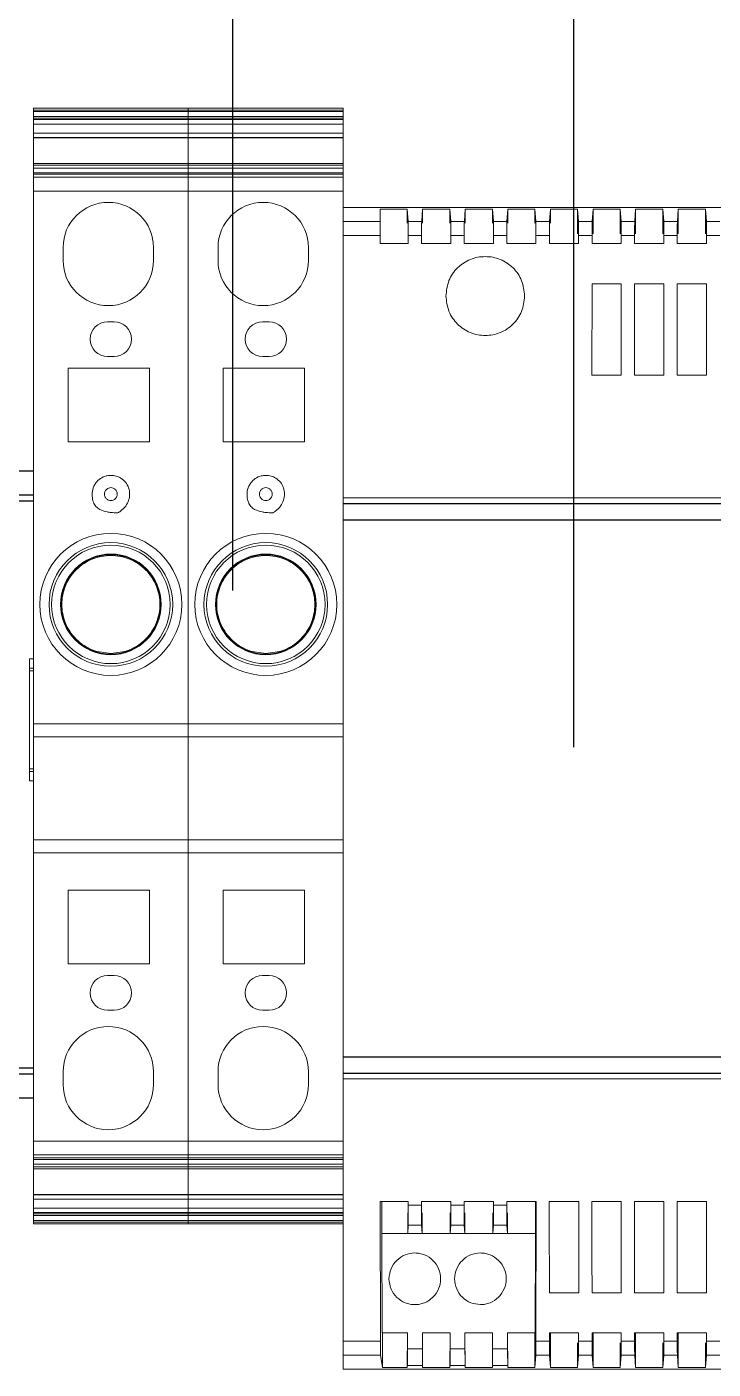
# Model space of a CAD drawing. Extents: x 4137 to 28680, y 2446 to 6814.
# Drawn here: x 5591.6 to 5644.8, y 4262.4 to 4366.4 of the extents above; entities that cross this region are included whole.
import ezdxf

# ---------------------------------------------------------------- set-up
doc = ezdxf.new("R2010")
doc.units = 0
doc.header["$LTSCALE"] = 0.5
doc.layers.get('0').update_dxf_attribs({"linetype": 'CONTINUOUS'})
for name, color, linetype in [('ARCEER', 3, 'CONTINUOUS'), ('DIM', 5, 'CONTINUOUS'), ('VOL', 2, 'CONTINUOUS')]:
    doc.layers.add(name, color=color, linetype=linetype)

msp = doc.modelspace()

# ---------------------------------------------------------------- linework, layer by layer
at = {"color": 7, "linetype": 'Continuous', "lineweight": 15}
for p, q in [((5592.1, 4360.08), (5604.1, 4360.08)), ((5592.1, 4360.08), (5592.1, 4359.93)), ((5592.1, 4359.93), (5604.1, 4359.93)), ((5592.1, 4359.93), (5592.1, 4359.81)), ((5592.1, 4359.81), (5604.1, 4359.81)), ((5592.1, 4359.81), (5592.1, 4359.43)), ((5604.1, 4360.08), (5604.1, 4359.93)), ((5604.1, 4360.08), (5616.1, 4360.08)), ((5604.1, 4359.81), (5604.1, 4359.93)), ((5604.1, 4359.93), (5616.1, 4359.93)), ((5604.1, 4359.43), (5604.1, 4359.81)), ((5604.1, 4359.81), (5616.1, 4359.81)), ((5616.1, 4360.08), (5616.1, 4359.93)), ((5616.1, 4359.81), (5616.1, 4359.93)), ((5616.1, 4359.43), (5616.1, 4359.81)), ((5592.1, 4359.43), (5604.1, 4359.43)), ((5592.1, 4359.43), (5592.1, 4359.31)), ((5592.1, 4359.31), (5604.1, 4359.31)), ((5592.1, 4359.31), (5592.1, 4359.2)), ((5592.1, 4359.2), (5604.1, 4359.2)), ((5592.1, 4359.2), (5592.1, 4358.85)), ((5592.1, 4358.85), (5604.1, 4358.85)), ((5592.1, 4358.14), (5592.1, 4358.85)), ((5604.1, 4359.31), (5604.1, 4359.43)), ((5604.1, 4359.43), (5616.1, 4359.43)), ((5604.1, 4359.2), (5604.1, 4359.31)), ((5604.1, 4359.31), (5616.1, 4359.31)), ((5604.1, 4359.2), (5616.1, 4359.2)), ((5604.1, 4358.85), (5604.1, 4359.2)), ((5604.1, 4358.85), (5604.1, 4358.14)), ((5604.1, 4358.85), (5616.1, 4358.85)), ((5616.1, 4359.31), (5616.1, 4359.43)), ((5616.1, 4359.2), (5616.1, 4359.31)), ((5616.1, 4358.85), (5616.1, 4359.2)), ((5616.1, 4358.85), (5616.1, 4358.14)), ((5604.1, 4358.14), (5592.1, 4358.14)), ((5592.1, 4358.14), (5592.1, 4357.81)), ((5604.1, 4357.81), (5592.1, 4357.81)), ((5592.1, 4357.81), (5592.1, 4357.78)), ((5604.1, 4357.78), (5592.1, 4357.78)), ((5592.1, 4357.78), (5592.1, 4355.79)), ((5604.1, 4357.81), (5604.1, 4358.14)), ((5616.1, 4358.14), (5604.1, 4358.14)), ((5616.1, 4357.81), (5604.1, 4357.81)), ((5604.1, 4357.81), (5604.1, 4357.78)), ((5604.1, 4355.79), (5604.1, 4357.78)), ((5616.1, 4357.78), (5604.1, 4357.78)), ((5616.1, 4357.81), (5616.1, 4358.14)), ((5616.1, 4357.81), (5616.1, 4357.78)), ((5616.1, 4355.79), (5616.1, 4357.78)), ((5592.1, 4355.79), (5604.1, 4355.79)), ((5592.1, 4355.79), (5592.1, 4355.66)), ((5592.1, 4355.66), (5604.1, 4355.66)), ((5592.1, 4355.66), (5592.1, 4355.43)), ((5604.1, 4355.79), (5604.1, 4355.66)), ((5604.1, 4355.79), (5616.1, 4355.79)), ((5604.1, 4355.43), (5604.1, 4355.66)), ((5604.1, 4355.66), (5616.1, 4355.66)), ((5616.1, 4355.79), (5616.1, 4355.66)), ((5616.1, 4355.43), (5616.1, 4355.66)), ((5592.1, 4355.43), (5604.1, 4355.43)), ((5592.1, 4355.08), (5592.1, 4355.43)), ((5604.1, 4355.08), (5592.1, 4355.08)), ((5592.1, 4355.08), (5592.1, 4354.97)), ((5604.1, 4354.97), (5592.1, 4354.97)), ((5592.1, 4354.97), (5592.1, 4354.72)), ((5604.1, 4354.72), (5592.1, 4354.72)), ((5592.1, 4354.72), (5592.1, 4353.66)), ((5604.1, 4355.43), (5604.1, 4355.08)), ((5604.1, 4355.43), (5616.1, 4355.43)), ((5616.1, 4355.08), (5604.1, 4355.08)), ((5604.1, 4354.97), (5604.1, 4355.08)), ((5604.1, 4354.72), (5604.1, 4354.97)), ((5616.1, 4354.97), (5604.1, 4354.97)), ((5604.1, 4354.72), (5604.1, 4353.66)), ((5616.1, 4354.72), (5604.1, 4354.72)), ((5616.1, 4355.43), (5616.1, 4355.08)), ((5616.1, 4354.97), (5616.1, 4355.08)), ((5616.1, 4354.72), (5616.1, 4354.97)), ((5616.1, 4354.72), (5616.1, 4353.66)), ((5604.1, 4353.66), (5592.1, 4353.66)), ((5592.1, 4353.66), (5592.1, 4312.38)), ((5604.1, 4312.38), (5604.1, 4353.66)), ((5616.1, 4353.66), (5604.1, 4353.66)), ((5616.1, 4351.27), (5616.1, 4353.66)), ((5616.1, 4352.38), (5670.1, 4352.38)), ((5618.97, 4352.25), (5621.05, 4352.25)), ((5618.97, 4351.29), (5618.97, 4352.25)), ((5621.05, 4351.17), (5621.05, 4352.25)), ((5621.05, 4352.25), (5621.13, 4351.29)), ((5622.18, 4351.29), (5622.25, 4352.25)), ((5622.25, 4351.17), (5622.25, 4352.25)), ((5622.25, 4352.25), (5624.35, 4352.25)), ((5624.35, 4351.17), (5624.35, 4352.25)), ((5624.35, 4352.25), (5624.43, 4351.29)), ((5625.48, 4351.29), (5625.55, 4352.25)), ((5625.55, 4351.17), (5625.55, 4352.25)), ((5625.55, 4352.25), (5627.65, 4352.25)), ((5627.65, 4351.17), (5627.65, 4352.25)), ((5627.65, 4352.25), (5627.73, 4351.29)), ((5628.78, 4351.29), (5628.85, 4352.25)), ((5628.85, 4351.17), (5628.85, 4352.25)), ((5628.85, 4352.25), (5630.95, 4352.25)), ((5630.95, 4351.17), (5630.95, 4352.25)), ((5630.95, 4352.25), (5631.03, 4351.29)), ((5632.08, 4351.29), (5632.15, 4352.25)), ((5632.15, 4351.17), (5632.15, 4352.25)), ((5632.15, 4352.25), (5634.25, 4352.25)), ((5634.25, 4350.33), (5634.25, 4352.25)), ((5634.25, 4352.25), (5634.33, 4351.29)), ((5635.38, 4351.29), (5635.45, 4352.25)), ((5635.45, 4350.33), (5635.45, 4352.25)), ((5635.45, 4352.25), (5637.55, 4352.25)), ((5637.55, 4350.33), (5637.55, 4352.25)), ((5637.55, 4352.25), (5637.63, 4351.29)), ((5638.68, 4351.29), (5638.75, 4352.25)), ((5638.75, 4350.33), (5638.75, 4352.25)), ((5638.75, 4352.25), (5640.85, 4352.25)), ((5640.85, 4350.33), (5640.85, 4352.25)), ((5640.85, 4352.25), (5640.93, 4351.29)), ((5641.98, 4351.29), (5642.05, 4352.25)), ((5642.05, 4350.33), (5642.05, 4352.25)), ((5642.05, 4352.25), (5644.15, 4352.25)), ((5644.15, 4350.33), (5644.15, 4352.25)), ((5644.15, 4352.25), (5644.23, 4351.29)), ((5616.1, 4351.29), (5618.97, 4351.29)), ((5616.1, 4350.2), (5616.1, 4351.27)), ((5621.13, 4351.29), (5622.18, 4351.29)), ((5624.43, 4351.29), (5625.48, 4351.29)), ((5627.73, 4351.29), (5628.78, 4351.29)), ((5631.03, 4351.29), (5632.08, 4351.29)), ((5635.38, 4351.29), (5634.33, 4351.29)), ((5638.68, 4351.29), (5637.63, 4351.29)), ((5641.98, 4351.29), (5640.93, 4351.29)), ((5645.28, 4351.29), (5644.23, 4351.29)), ((5616.1, 4350.2), (5618.97, 4350.2)), ((5616.1, 4329.88), (5616.1, 4350.2)), ((5618.97, 4349.58), (5618.97, 4350.2)), ((5621.13, 4349.58), (5618.97, 4349.58)), ((5621.13, 4350.2), (5621.13, 4349.58)), ((5622.17, 4350.2), (5621.13, 4350.2)), ((5622.17, 4349.58), (5622.17, 4350.2)), ((5624.43, 4349.58), (5622.17, 4349.58)), ((5624.43, 4350.2), (5624.43, 4349.58)), ((5625.47, 4350.2), (5624.43, 4350.2)), ((5625.47, 4349.58), (5625.47, 4350.2)), ((5627.73, 4349.58), (5625.47, 4349.58)), ((5627.73, 4350.2), (5627.73, 4349.58)), ((5628.77, 4350.2), (5627.73, 4350.2)), ((5628.77, 4349.58), (5628.77, 4350.2)), ((5631.03, 4349.58), (5628.77, 4349.58)), ((5631.03, 4350.2), (5631.03, 4349.58)), ((5632.07, 4350.2), (5631.03, 4350.2)), ((5632.07, 4349.58), (5632.07, 4350.2)), ((5634.33, 4349.58), (5632.07, 4349.58)), ((5634.33, 4350.2), (5634.33, 4349.58)), ((5634.33, 4350.2), (5635.37, 4350.2)), ((5635.37, 4349.58), (5635.37, 4350.2)), ((5637.63, 4349.58), (5635.37, 4349.58)), ((5637.63, 4350.2), (5637.63, 4349.58)), ((5637.63, 4350.2), (5638.67, 4350.2)), ((5638.67, 4349.58), (5638.67, 4350.2)), ((5640.93, 4349.58), (5638.67, 4349.58)), ((5640.93, 4350.2), (5640.93, 4349.58)), ((5640.93, 4350.2), (5641.97, 4350.2)), ((5641.97, 4349.58), (5641.97, 4350.2)), ((5644.23, 4349.58), (5641.97, 4349.58)), ((5644.23, 4350.2), (5644.23, 4349.58)), ((5644.23, 4350.2), (5645.27, 4350.2)), ((5594.4, 4348.28), (5594.4, 4349.28)), ((5601.4, 4349.28), (5601.4, 4348.28)), ((5606.4, 4348.28), (5606.4, 4349.28)), ((5613.4, 4349.28), (5613.4, 4348.28)), ((5635.36, 4339.38), (5635.37, 4346.48)), ((5635.37, 4346.48), (5637.64, 4346.48)), ((5638.66, 4339.38), (5638.67, 4346.48)), ((5638.67, 4346.48), (5640.94, 4346.48)), ((5641.96, 4339.38), (5641.97, 4346.48)), ((5641.97, 4346.48), (5644.24, 4346.48)), ((5597.85, 4343.53), (5598.35, 4343.53)), ((5609.85, 4343.53), (5610.35, 4343.53)), ((5598.35, 4340.83), (5597.85, 4340.83)), ((5610.35, 4340.83), (5609.85, 4340.83)), ((5594.8, 4334.23), (5594.8, 4339.93)), ((5594.8, 4339.93), (5601.1, 4339.93)), ((5601.1, 4339.93), (5601.1, 4334.23)), ((5606.8, 4339.93), (5613.1, 4339.93)), ((5606.8, 4334.23), (5606.8, 4339.93)), ((5613.1, 4339.93), (5613.1, 4334.23)), ((5637.64, 4339.38), (5635.36, 4339.38)), ((5640.94, 4339.38), (5638.66, 4339.38)), ((5644.24, 4339.38), (5641.96, 4339.38)), ((5601.1, 4334.23), (5594.8, 4334.23)), ((5613.1, 4334.23), (5606.8, 4334.23)), ((5670.1, 4329.88), (5616.1, 4329.88)), ((5616.1, 4329.46), (5616.1, 4329.88)), ((5616.1, 4328.18), (5616.1, 4329.46)), ((5616.1, 4286.57), (5616.1, 4328.18)), ((5591.8, 4317.4), (5592.1, 4317.4)), ((5591.8, 4307.96), (5591.8, 4317.4)), ((5592.1, 4316.68), (5591.8, 4316.68)), ((5591.8, 4316.48), (5592.1, 4316.48)), ((5592.1, 4312.38), (5604.1, 4312.38)), ((5592.1, 4312.38), (5592.1, 4311.38)), ((5604.1, 4311.38), (5604.1, 4312.38)), ((5604.1, 4312.38), (5616.1, 4312.38)), ((5604.1, 4311.38), (5592.1, 4311.38)), ((5592.1, 4311.38), (5592.1, 4303.38)), ((5604.1, 4303.38), (5604.1, 4311.38)), ((5616.1, 4311.38), (5604.1, 4311.38)), ((5592.1, 4308.88), (5591.8, 4308.88)), ((5592.1, 4308.68), (5591.8, 4308.68)), ((5592.1, 4307.96), (5591.8, 4307.96)), ((5592.1, 4303.38), (5592.1, 4302.38)), ((5604.1, 4303.38), (5592.1, 4303.38)), ((5604.1, 4303.38), (5604.1, 4302.38)), ((5616.1, 4303.38), (5604.1, 4303.38)), ((5592.1, 4302.38), (5592.1, 4280.05)), ((5604.1, 4302.38), (5592.1, 4302.38)), ((5604.1, 4280.05), (5604.1, 4302.38)), ((5616.1, 4302.38), (5604.1, 4302.38)), ((5594.8, 4299.48), (5601.1, 4299.48)), ((5594.8, 4293.78), (5594.8, 4299.48)), ((5601.1, 4299.48), (5601.1, 4293.78)), ((5606.8, 4299.48), (5613.1, 4299.48)), ((5606.8, 4293.78), (5606.8, 4299.48)), ((5613.1, 4299.48), (5613.1, 4293.78)), ((5601.1, 4293.78), (5594.8, 4293.78)), ((5613.1, 4293.78), (5606.8, 4293.78)), ((5597.85, 4292.88), (5598.35, 4292.88)), ((5609.85, 4292.88), (5610.35, 4292.88)), ((5598.35, 4290.18), (5597.85, 4290.18)), ((5610.35, 4290.18), (5609.85, 4290.18)), ((5616.1, 4285.3), (5616.1, 4286.57)), ((5594.4, 4284.43), (5594.4, 4285.43)), ((5601.4, 4285.43), (5601.4, 4284.43)), ((5606.4, 4284.43), (5606.4, 4285.43)), ((5613.4, 4285.43), (5613.4, 4284.43)), ((5616.1, 4284.88), (5616.1, 4285.3)), ((5616.1, 4284.88), (5670.1, 4284.88)), ((5616.1, 4264.55), (5616.1, 4284.88)), ((5592.1, 4280.05), (5604.1, 4280.05)), ((5592.1, 4280.05), (5592.1, 4278.99)), ((5604.1, 4280.05), (5604.1, 4278.99)), ((5604.1, 4280.05), (5616.1, 4280.05)), ((5592.1, 4278.99), (5604.1, 4278.99)), ((5592.1, 4278.99), (5592.1, 4278.74)), ((5592.1, 4278.74), (5604.1, 4278.74)), ((5592.1, 4278.74), (5592.1, 4278.62)), ((5592.1, 4278.62), (5604.1, 4278.62)), ((5592.1, 4278.27), (5592.1, 4278.62)), ((5604.1, 4278.74), (5604.1, 4278.99)), ((5604.1, 4278.99), (5616.1, 4278.99)), ((5604.1, 4278.62), (5604.1, 4278.74)), ((5604.1, 4278.74), (5616.1, 4278.74)), ((5604.1, 4278.62), (5616.1, 4278.62)), ((5604.1, 4278.62), (5604.1, 4278.27)), ((5604.1, 4278.27), (5592.1, 4278.27)), ((5592.1, 4278.27), (5592.1, 4278.05)), ((5604.1, 4278.05), (5592.1, 4278.05)), ((5592.1, 4278.05), (5592.1, 4277.91)), ((5604.1, 4277.91), (5592.1, 4277.91)), ((5592.1, 4277.91), (5592.1, 4275.92)), ((5604.1, 4278.05), (5604.1, 4278.27)), ((5616.1, 4278.27), (5604.1, 4278.27)), ((5604.1, 4278.05), (5604.1, 4277.91)), ((5616.1, 4278.05), (5604.1, 4278.05)), ((5604.1, 4275.92), (5604.1, 4277.91)), ((5616.1, 4277.91), (5604.1, 4277.91)), ((5592.1, 4275.92), (5604.1, 4275.92)), ((5592.1, 4275.92), (5592.1, 4275.89)), ((5592.1, 4275.89), (5604.1, 4275.89)), ((5592.1, 4275.89), (5592.1, 4275.56)), ((5592.1, 4275.56), (5604.1, 4275.56)), ((5592.1, 4274.86), (5592.1, 4275.56)), ((5604.1, 4275.92), (5604.1, 4275.89)), ((5604.1, 4275.92), (5616.1, 4275.92)), ((5604.1, 4275.89), (5616.1, 4275.89)), ((5604.1, 4275.56), (5604.1, 4275.89)), ((5604.1, 4275.56), (5604.1, 4274.86)), ((5604.1, 4275.56), (5616.1, 4275.56)), ((5604.1, 4274.86), (5592.1, 4274.86)), ((5592.1, 4274.86), (5592.1, 4274.51)), ((5604.1, 4274.51), (5592.1, 4274.51)), ((5592.1, 4274.51), (5592.1, 4274.4)), ((5604.1, 4274.51), (5604.1, 4274.86)), ((5616.1, 4274.86), (5604.1, 4274.86)), ((5616.1, 4274.51), (5604.1, 4274.51)), ((5604.1, 4274.4), (5604.1, 4274.51)), ((5618.96, 4275.38), (5621.14, 4275.38)), ((5618.98, 4264.55), (5618.96, 4275.38)), ((5619.08, 4275.38), (5619.08, 4272.88)), ((5621.09, 4274.49), (5621.09, 4272.88)), ((5621.14, 4275.38), (5621.14, 4275.09)), ((5622.16, 4275.09), (5621.14, 4275.09)), ((5621.14, 4275.09), (5621.14, 4274.64)), ((5622.16, 4275.38), (5624.44, 4275.38)), ((5622.16, 4275.09), (5622.16, 4275.38)), ((5622.16, 4274.64), (5622.16, 4275.09)), ((5622.22, 4274.49), (5622.22, 4272.88)), ((5624.39, 4274.49), (5624.39, 4272.88)), ((5624.44, 4275.38), (5624.44, 4275.09)), ((5625.46, 4275.09), (5624.44, 4275.09)), ((5624.44, 4275.09), (5624.44, 4274.64)), ((5625.46, 4275.38), (5627.74, 4275.38)), ((5625.46, 4275.09), (5625.46, 4275.38)), ((5625.46, 4274.64), (5625.46, 4275.09)), ((5625.52, 4274.49), (5625.52, 4272.88)), ((5627.69, 4274.49), (5627.69, 4272.88)), ((5627.74, 4275.38), (5627.74, 4275.09)), ((5628.76, 4275.09), (5627.74, 4275.09)), ((5627.74, 4275.09), (5627.74, 4274.64)), ((5628.76, 4275.38), (5631.04, 4275.38)), ((5628.76, 4275.09), (5628.76, 4275.38)), ((5628.76, 4274.64), (5628.76, 4275.09)), ((5628.82, 4272.88), (5628.82, 4274.49)), ((5630.99, 4272.88), (5630.99, 4275.38)), ((5631.04, 4275.38), (5631.03, 4264.55)), ((5632.06, 4275.38), (5634.34, 4275.38)), ((5634.34, 4275.38), (5634.34, 4268.28)), ((5635.36, 4275.38), (5637.64, 4275.38)), ((5637.64, 4275.38), (5637.64, 4268.28)), ((5638.66, 4275.38), (5640.94, 4275.38)), ((5640.94, 4275.38), (5640.94, 4268.28)), ((5641.96, 4275.38), (5644.24, 4275.38)), ((5644.24, 4275.38), (5644.24, 4268.28)), ((5604.1, 4274.4), (5592.1, 4274.4)), ((5592.1, 4274.4), (5592.1, 4274.28)), ((5604.1, 4274.28), (5592.1, 4274.28)), ((5592.1, 4274.28), (5592.1, 4273.89)), ((5604.1, 4273.89), (5592.1, 4273.89)), ((5592.1, 4273.89), (5592.1, 4273.77)), ((5604.1, 4273.77), (5592.1, 4273.77)), ((5592.1, 4273.77), (5592.1, 4273.63)), ((5604.1, 4273.63), (5592.1, 4273.63)), ((5604.1, 4274.28), (5604.1, 4274.4)), ((5616.1, 4274.4), (5604.1, 4274.4)), ((5604.1, 4273.89), (5604.1, 4274.28)), ((5616.1, 4274.28), (5604.1, 4274.28)), ((5604.1, 4273.77), (5604.1, 4273.89)), ((5616.1, 4273.89), (5604.1, 4273.89)), ((5604.1, 4273.77), (5604.1, 4273.63)), ((5616.1, 4273.77), (5604.1, 4273.77)), ((5616.1, 4273.63), (5604.1, 4273.63)), ((5621.14, 4273.53), (5621.09, 4272.88)), ((5621.14, 4273.53), (5622.17, 4273.53)), ((5622.22, 4272.88), (5622.17, 4273.53)), ((5624.44, 4273.53), (5624.39, 4272.88)), ((5624.44, 4273.53), (5625.47, 4273.53)), ((5625.52, 4272.88), (5625.47, 4273.53)), ((5627.74, 4273.53), (5627.69, 4272.88)), ((5627.74, 4273.53), (5628.77, 4273.53)), ((5628.82, 4272.88), (5628.77, 4273.53)), ((5619.08, 4272.88), (5619.11, 4265.18)), ((5621.09, 4272.88), (5619.08, 4272.88)), ((5622.22, 4272.88), (5621.09, 4272.88)), ((5624.39, 4272.88), (5622.22, 4272.88)), ((5625.52, 4272.88), (5624.39, 4272.88)), ((5627.69, 4272.88), (5625.52, 4272.88)), ((5628.82, 4272.88), (5627.69, 4272.88)), ((5630.99, 4272.88), (5628.82, 4272.88)), ((5630.97, 4265.18), (5630.99, 4272.88)), ((5634.34, 4268.28), (5632.07, 4268.28)), ((5637.64, 4268.28), (5635.37, 4268.28)), ((5640.94, 4268.28), (5638.67, 4268.28)), ((5644.24, 4268.28), (5641.97, 4268.28)), ((5619.11, 4265.18), (5621.07, 4265.18)), ((5619.15, 4265.18), (5619.15, 4262.51)), ((5621.07, 4265.18), (5621.07, 4263.94)), ((5624.37, 4265.18), (5622.23, 4265.18)), ((5622.23, 4263.94), (5622.23, 4265.18)), ((5624.37, 4265.18), (5624.37, 4263.94)), ((5627.67, 4265.18), (5625.53, 4265.18)), ((5625.53, 4263.94), (5625.53, 4265.18)), ((5627.67, 4265.18), (5627.67, 4263.94)), ((5630.97, 4265.18), (5628.83, 4265.18)), ((5628.83, 4263.94), (5628.83, 4265.18)), ((5630.95, 4265.18), (5630.95, 4262.51)), ((5632.07, 4265.18), (5634.33, 4265.18)), ((5632.07, 4264.55), (5632.07, 4265.18)), ((5632.15, 4265.18), (5632.15, 4262.51)), ((5634.33, 4265.18), (5634.33, 4264.55)), ((5635.37, 4265.18), (5637.63, 4265.18)), ((5635.37, 4264.55), (5635.37, 4265.18)), ((5635.45, 4265.18), (5635.45, 4262.51)), ((5637.63, 4265.18), (5637.63, 4264.55)), ((5638.67, 4265.18), (5640.93, 4265.18)), ((5638.67, 4264.55), (5638.67, 4265.18)), ((5638.75, 4265.18), (5638.75, 4262.51)), ((5640.93, 4265.18), (5640.93, 4264.55)), ((5641.97, 4265.18), (5644.23, 4265.18)), ((5641.97, 4264.55), (5641.97, 4265.18)), ((5642.05, 4265.18), (5642.05, 4262.51)), ((5644.23, 4265.18), (5644.23, 4264.55)), ((5616.1, 4264.55), (5618.98, 4264.55)), ((5616.1, 4263.46), (5616.1, 4264.55)), ((5632.07, 4264.55), (5631.03, 4264.55)), ((5634.25, 4264.42), (5634.25, 4262.51)), ((5635.37, 4264.55), (5634.33, 4264.55)), ((5637.55, 4264.42), (5637.55, 4262.51)), ((5638.67, 4264.55), (5637.63, 4264.55)), ((5640.85, 4264.42), (5640.85, 4262.51)), ((5641.97, 4264.55), (5640.93, 4264.55)), ((5644.15, 4264.42), (5644.15, 4262.51)), ((5645.27, 4264.55), (5644.23, 4264.55)), ((5618.99, 4263.46), (5616.1, 4263.46)), ((5616.1, 4262.38), (5616.1, 4263.46)), ((5619.15, 4262.51), (5618.99, 4263.46)), ((5621.05, 4263.78), (5621.05, 4262.51)), ((5622.23, 4263.94), (5621.07, 4263.94)), ((5622.25, 4263.78), (5622.25, 4262.51)), ((5624.35, 4263.78), (5624.35, 4262.51)), ((5625.53, 4263.94), (5624.37, 4263.94)), ((5625.55, 4263.78), (5625.55, 4262.51)), ((5627.65, 4263.78), (5627.65, 4262.51)), ((5628.83, 4263.94), (5627.67, 4263.94)), ((5628.85, 4263.78), (5628.85, 4262.51)), ((5631.03, 4263.46), (5630.95, 4262.51)), ((5631.03, 4263.46), (5632.08, 4263.46)), ((5632.15, 4262.51), (5632.08, 4263.46)), ((5634.33, 4263.46), (5634.25, 4262.51)), ((5634.33, 4263.46), (5635.38, 4263.46)), ((5635.45, 4262.51), (5635.38, 4263.46)), ((5637.63, 4263.46), (5637.55, 4262.51)), ((5637.63, 4263.46), (5638.68, 4263.46)), ((5638.75, 4262.51), (5638.68, 4263.46)), ((5640.93, 4263.46), (5640.85, 4262.51)), ((5640.93, 4263.46), (5641.98, 4263.46)), ((5642.05, 4262.51), (5641.98, 4263.46)), ((5644.23, 4263.46), (5644.15, 4262.51)), ((5644.23, 4263.46), (5645.28, 4263.46)), ((5670.1, 4262.38), (5616.1, 4262.38)), ((5621.05, 4262.51), (5619.15, 4262.51)), ((5621.07, 4262.67), (5621.05, 4262.51)), ((5621.07, 4262.67), (5622.24, 4262.67)), ((5622.25, 4262.51), (5622.24, 4262.67)), ((5624.35, 4262.51), (5622.25, 4262.51)), ((5624.37, 4262.67), (5624.35, 4262.51)), ((5624.37, 4262.67), (5625.54, 4262.67)), ((5625.55, 4262.51), (5625.54, 4262.67)), ((5627.65, 4262.51), (5625.55, 4262.51)), ((5627.67, 4262.67), (5627.65, 4262.51)), ((5627.67, 4262.67), (5628.84, 4262.67)), ((5628.85, 4262.51), (5628.84, 4262.67)), ((5630.95, 4262.51), (5628.85, 4262.51)), ((5634.25, 4262.51), (5632.15, 4262.51)), ((5637.55, 4262.51), (5635.45, 4262.51)), ((5640.85, 4262.51), (5638.75, 4262.51)), ((5644.15, 4262.51), (5642.05, 4262.51))]:
    msp.add_line(p, q, dxfattribs=at)
for centre, radius in [((5598.1, 4321.63), 5.5), ((5610.1, 4321.63), 5.5), ((5598.1, 4321.63), 4.79), ((5598.1, 4321.63), 4.59), ((5598.1, 4321.63), 3.9), ((5598.1, 4321.63), 3.85), ((5610.1, 4321.63), 4.79), ((5610.1, 4321.63), 4.59), ((5610.1, 4321.63), 3.9), ((5610.1, 4321.63), 3.85)]:
    msp.add_circle(centre, radius, dxfattribs=at)
for centre, radius, start, end in [((5597.9, 4349.28), 3.5, 0, 180), ((5609.9, 4349.28), 3.5, 0, 180), ((5597.9, 4348.28), 3.5, 180, 0), ((5609.9, 4348.28), 3.5, 180, 0), ((5597.85, 4342.18), 1.35, 90, 270), ((5598.35, 4342.18), 1.35, 270, 90), ((5609.85, 4342.18), 1.35, 90, 270), ((5610.35, 4342.18), 1.35, 270, 90), ((5597.85, 4291.53), 1.35, 90, 270), ((5598.35, 4291.53), 1.35, 270, 90), ((5609.85, 4291.53), 1.35, 90, 270), ((5610.35, 4291.53), 1.35, 270, 90), ((5597.9, 4285.43), 3.5, 0, 180), ((5609.9, 4285.43), 3.5, 0, 180), ((5597.9, 4284.43), 3.5, 180, 0), ((5609.9, 4284.43), 3.5, 180, 0)]:
    msp.add_arc(centre, radius, start, end, dxfattribs=at)
for points, knots in [([(5618.97, 4350.2), (5618.97, 4350.35), (5618.97, 4350.64), (5618.97, 4350.98), (5618.97, 4351.22), (5618.97, 4351.27), (5618.97, 4351.29)], [0, 0, 0, 0, 0.249999, 0.500002, 0.750002, 1, 1, 1, 1]), ([(5621.13, 4351.29), (5621.13, 4351.27), (5621.13, 4351.24), (5621.13, 4351.1), (5621.13, 4351.03)], [0, 0, 0, 0, 0.499997, 1, 1, 1, 1]), ([(5621.13, 4351.03), (5621.13, 4350.92), (5621.13, 4350.7), (5621.13, 4350.37), (5621.13, 4350.2)], [0, 0, 0, 0, 0.499996, 1, 1, 1, 1]), ([(5622.17, 4351.03), (5622.17, 4351.1), (5622.18, 4351.24), (5622.18, 4351.27), (5622.18, 4351.29)], [0, 0, 0, 0, 0.500003, 1, 1, 1, 1]), ([(5622.17, 4350.2), (5622.17, 4350.37), (5622.17, 4350.7), (5622.17, 4350.92), (5622.17, 4351.03)], [0, 0, 0, 0, 0.500004, 1, 1, 1, 1]), ([(5624.43, 4351.29), (5624.43, 4351.27), (5624.43, 4351.24), (5624.43, 4351.1), (5624.43, 4351.03)], [0, 0, 0, 0, 0.499997, 1, 1, 1, 1]), ([(5624.43, 4351.03), (5624.43, 4350.92), (5624.43, 4350.7), (5624.43, 4350.37), (5624.43, 4350.2)], [0, 0, 0, 0, 0.499996, 1, 1, 1, 1]), ([(5625.47, 4351.03), (5625.47, 4351.1), (5625.48, 4351.24), (5625.48, 4351.27), (5625.48, 4351.29)], [0, 0, 0, 0, 0.500003, 1, 1, 1, 1]), ([(5625.47, 4350.2), (5625.47, 4350.37), (5625.47, 4350.7), (5625.47, 4350.92), (5625.47, 4351.03)], [0, 0, 0, 0, 0.500004, 1, 1, 1, 1]), ([(5627.73, 4351.29), (5627.73, 4351.27), (5627.73, 4351.24), (5627.73, 4351.1), (5627.73, 4351.03)], [0, 0, 0, 0, 0.499997, 1, 1, 1, 1]), ([(5627.73, 4351.03), (5627.73, 4350.92), (5627.73, 4350.7), (5627.73, 4350.37), (5627.73, 4350.2)], [0, 0, 0, 0, 0.499996, 1, 1, 1, 1]), ([(5628.77, 4351.03), (5628.77, 4351.1), (5628.78, 4351.24), (5628.78, 4351.27), (5628.78, 4351.29)], [0, 0, 0, 0, 0.500003, 1, 1, 1, 1]), ([(5628.77, 4350.2), (5628.77, 4350.37), (5628.77, 4350.7), (5628.77, 4350.92), (5628.77, 4351.03)], [0, 0, 0, 0, 0.500004, 1, 1, 1, 1]), ([(5631.03, 4351.29), (5631.03, 4351.27), (5631.03, 4351.24), (5631.03, 4351.1), (5631.03, 4351.03)], [0, 0, 0, 0, 0.499997, 1, 1, 1, 1]), ([(5631.03, 4351.03), (5631.03, 4350.92), (5631.03, 4350.7), (5631.03, 4350.37), (5631.03, 4350.2)], [0, 0, 0, 0, 0.499996, 1, 1, 1, 1]), ([(5632.07, 4351.03), (5632.07, 4351.1), (5632.08, 4351.24), (5632.08, 4351.27), (5632.08, 4351.29)], [0, 0, 0, 0, 0.500003, 1, 1, 1, 1]), ([(5632.07, 4350.2), (5632.07, 4350.37), (5632.07, 4350.7), (5632.07, 4350.92), (5632.07, 4351.03)], [0, 0, 0, 0, 0.500004, 1, 1, 1, 1]), ([(5634.33, 4351.29), (5634.33, 4351.27), (5634.33, 4351.22), (5634.33, 4350.98), (5634.33, 4350.64), (5634.33, 4350.35), (5634.33, 4350.2)], [0, 0, 0, 0, 0.2499983, 0.4999985, 0.750001, 1, 1, 1, 1]), ([(5635.37, 4350.2), (5635.37, 4350.35), (5635.37, 4350.64), (5635.37, 4350.98), (5635.38, 4351.22), (5635.38, 4351.27), (5635.38, 4351.29)], [0, 0, 0, 0, 0.249999, 0.500002, 0.750002, 1, 1, 1, 1]), ([(5637.63, 4351.29), (5637.63, 4351.27), (5637.63, 4351.22), (5637.63, 4350.98), (5637.63, 4350.64), (5637.63, 4350.35), (5637.63, 4350.2)], [0, 0, 0, 0, 0.2499983, 0.4999985, 0.750001, 1, 1, 1, 1]), ([(5638.67, 4350.2), (5638.67, 4350.35), (5638.67, 4350.64), (5638.67, 4350.98), (5638.68, 4351.22), (5638.68, 4351.27), (5638.68, 4351.29)], [0, 0, 0, 0, 0.249999, 0.500002, 0.750002, 1, 1, 1, 1]), ([(5640.93, 4351.29), (5640.93, 4351.27), (5640.93, 4351.22), (5640.93, 4350.98), (5640.93, 4350.64), (5640.93, 4350.35), (5640.93, 4350.2)], [0, 0, 0, 0, 0.2499983, 0.4999985, 0.750001, 1, 1, 1, 1]), ([(5641.97, 4350.2), (5641.97, 4350.35), (5641.97, 4350.64), (5641.97, 4350.98), (5641.98, 4351.22), (5641.98, 4351.27), (5641.98, 4351.29)], [0, 0, 0, 0, 0.249999, 0.500002, 0.750002, 1, 1, 1, 1]), ([(5644.23, 4351.29), (5644.23, 4351.27), (5644.23, 4351.22), (5644.23, 4350.98), (5644.23, 4350.64), (5644.23, 4350.35), (5644.23, 4350.2)], [0, 0, 0, 0, 0.2499983, 0.4999985, 0.750001, 1, 1, 1, 1]), ([(5624.05, 4345.52), (5624.1, 4345.93), (5624.19, 4346.74), (5624.9, 4347.76), (5625.75, 4348.31), (5626.51, 4348.55), (5626.91, 4348.57), (5627.1, 4348.58)], [0, 0, 0, 0, 0.258575, 0.510919, 0.756457, 0.879256, 1, 1, 1, 1]), ([(5627.1, 4348.58), (5627.3, 4348.57), (5627.7, 4348.55), (5628.46, 4348.31), (5629.31, 4347.75), (5630.01, 4346.73), (5630.11, 4345.93), (5630.15, 4345.52)], [0, 0, 0, 0, 0.121535, 0.24455, 0.491147, 0.742872, 1, 1, 1, 1]), ([(5637.64, 4346.48), (5637.64, 4346.23), (5637.64, 4345.51), (5637.64, 4343.15), (5637.64, 4341.02), (5637.64, 4339.38)], [0, 0, 0, 0, 0.104547, 0.306065, 1, 1, 1, 1]), ([(5640.94, 4346.48), (5640.94, 4346.23), (5640.94, 4345.51), (5640.94, 4343.15), (5640.94, 4341.02), (5640.94, 4339.38)], [0, 0, 0, 0, 0.104547, 0.306065, 1, 1, 1, 1]), ([(5644.24, 4346.48), (5644.24, 4346.23), (5644.24, 4345.51), (5644.24, 4343.15), (5644.24, 4341.02), (5644.24, 4339.38)], [0, 0, 0, 0, 0.104547, 0.306065, 1, 1, 1, 1]), ([(5627.1, 4342.46), (5626.9, 4342.47), (5626.51, 4342.5), (5625.74, 4342.74), (5624.9, 4343.3), (5624.19, 4344.32), (5624.1, 4345.12), (5624.05, 4345.52)], [0, 0, 0, 0, 0.122167, 0.24563, 0.492249, 0.743606, 1, 1, 1, 1]), ([(5630.15, 4345.52), (5630.11, 4345.12), (5630.01, 4344.31), (5629.3, 4343.29), (5628.46, 4342.73), (5627.69, 4342.5), (5627.3, 4342.47), (5627.1, 4342.46)], [0, 0, 0, 0, 0.258114, 0.510103, 0.755725, 0.878898, 1, 1, 1, 1]), ([(5598.1, 4331.63), (5598.24, 4331.62), (5598.51, 4331.6), (5598.91, 4331.41), (5599.26, 4331.11), (5599.5, 4330.67), (5599.58, 4330.18), (5599.5, 4329.69), (5599.26, 4329.22), (5598.96, 4328.93), (5598.74, 4328.78), (5598.66, 4328.74), (5598.63, 4328.73), (5598.6, 4328.72), (5598.51, 4328.73), (5598.34, 4328.73), (5598.09, 4328.75), (5597.71, 4328.81), (5597.29, 4328.93), (5596.93, 4329.21), (5596.71, 4329.57), (5596.64, 4330.02), (5596.66, 4330.55), (5596.89, 4331.04), (5597.27, 4331.4), (5597.69, 4331.6), (5597.98, 4331.62), (5598.1, 4331.63)], [0, 0, 0, 0, 0.04406, 0.08812, 0.141376, 0.194633, 0.24789, 0.301124, 0.355766, 0.416795, 0.434765, 0.442693, 0.445442, 0.446868, 0.452463, 0.474848, 0.502012, 0.534724, 0.60076, 0.641364, 0.682136, 0.734114, 0.789822, 0.85194, 0.905196, 0.958453, 1, 1, 1, 1]), ([(5598.1, 4329.68), (5598.04, 4329.68), (5597.94, 4329.69), (5597.83, 4329.76), (5597.75, 4329.82), (5597.68, 4329.9), (5597.62, 4330.02), (5597.59, 4330.18), (5597.62, 4330.34), (5597.68, 4330.45), (5597.75, 4330.53), (5597.83, 4330.6), (5597.94, 4330.66), (5598.04, 4330.67), (5598.1, 4330.68)], [0, 0, 0, 0, 0.119721, 0.184688, 0.25, 0.314971, 0.380276, 0.500005, 0.619724, 0.68469, 0.75, 0.814967, 0.880279, 1, 1, 1, 1]), ([(5598.1, 4330.68), (5598.17, 4330.67), (5598.26, 4330.66), (5598.38, 4330.6), (5598.46, 4330.53), (5598.52, 4330.45), (5598.58, 4330.34), (5598.61, 4330.18), (5598.58, 4330.02), (5598.52, 4329.9), (5598.46, 4329.82), (5598.38, 4329.76), (5598.26, 4329.69), (5598.17, 4329.68), (5598.1, 4329.68)], [0, 0, 0, 0, 0.119722, 0.184689, 0.25, 0.314964, 0.380277, 0.499996, 0.619725, 0.684689, 0.75, 0.814967, 0.880278, 1, 1, 1, 1]), ([(5610.1, 4331.63), (5610.24, 4331.62), (5610.51, 4331.6), (5610.91, 4331.41), (5611.26, 4331.11), (5611.5, 4330.67), (5611.58, 4330.18), (5611.5, 4329.69), (5611.26, 4329.22), (5610.96, 4328.93), (5610.74, 4328.78), (5610.66, 4328.74), (5610.63, 4328.73), (5610.6, 4328.72), (5610.51, 4328.73), (5610.34, 4328.73), (5610.09, 4328.75), (5609.71, 4328.81), (5609.29, 4328.93), (5608.93, 4329.21), (5608.71, 4329.57), (5608.64, 4330.02), (5608.66, 4330.55), (5608.89, 4331.04), (5609.27, 4331.4), (5609.69, 4331.6), (5609.98, 4331.62), (5610.1, 4331.63)], [0, 0, 0, 0, 0.04406, 0.08812, 0.141376, 0.194633, 0.24789, 0.301124, 0.355765, 0.416795, 0.434765, 0.442693, 0.445442, 0.446868, 0.452463, 0.474848, 0.502011, 0.534724, 0.60076, 0.641364, 0.682136, 0.734114, 0.789822, 0.851939, 0.905196, 0.958453, 1, 1, 1, 1]), ([(5610.1, 4329.68), (5610.04, 4329.68), (5609.94, 4329.69), (5609.83, 4329.76), (5609.75, 4329.82), (5609.68, 4329.9), (5609.62, 4330.02), (5609.59, 4330.18), (5609.62, 4330.34), (5609.68, 4330.45), (5609.75, 4330.53), (5609.83, 4330.6), (5609.94, 4330.66), (5610.04, 4330.67), (5610.1, 4330.68)], [0, 0, 0, 0, 0.1197217, 0.1846889, 0.2500005, 0.3149712, 0.3802759, 0.5000047, 0.6197243, 0.6846889, 0.7499996, 0.8149672, 0.8802783, 1, 1, 1, 1]), ([(5610.1, 4330.68), (5610.17, 4330.67), (5610.26, 4330.66), (5610.38, 4330.6), (5610.46, 4330.53), (5610.52, 4330.45), (5610.58, 4330.34), (5610.61, 4330.18), (5610.58, 4330.02), (5610.52, 4329.9), (5610.46, 4329.82), (5610.38, 4329.76), (5610.26, 4329.69), (5610.17, 4329.68), (5610.1, 4329.68)], [0, 0, 0, 0, 0.119721, 0.184689, 0.25, 0.314964, 0.380276, 0.499996, 0.619725, 0.684689, 0.75, 0.814967, 0.880279, 1, 1, 1, 1]), ([(5598.1, 4317.83), (5597.62, 4317.88), (5596.89, 4317.96), (5596, 4318.43), (5595.4, 4318.92), (5594.9, 4319.53), (5594.44, 4320.41), (5594.21, 4321.63), (5594.44, 4322.84), (5594.9, 4323.73), (5595.4, 4324.33), (5596, 4324.82), (5596.89, 4325.3), (5597.62, 4325.38), (5598.1, 4325.43)], [0, 0, 0, 0, 0.1197284, 0.1841806, 0.25, 0.3158197, 0.3802718, 0.5, 0.6197282, 0.6841803, 0.75, 0.8158194, 0.8802716, 1, 1, 1, 1]), ([(5598.1, 4325.43), (5598.58, 4325.38), (5599.32, 4325.3), (5600.2, 4324.82), (5600.81, 4324.33), (5601.3, 4323.73), (5601.76, 4322.84), (5601.99, 4321.63), (5601.76, 4320.41), (5601.3, 4319.53), (5600.81, 4318.92), (5600.2, 4318.43), (5599.32, 4317.96), (5598.58, 4317.88), (5598.1, 4317.83)], [0, 0, 0, 0, 0.119728, 0.184181, 0.25, 0.31582, 0.380272, 0.5, 0.619728, 0.68418, 0.75, 0.815819, 0.880272, 1, 1, 1, 1]), ([(5610.1, 4317.83), (5609.62, 4317.88), (5608.89, 4317.96), (5608, 4318.43), (5607.4, 4318.92), (5606.9, 4319.53), (5606.44, 4320.41), (5606.21, 4321.63), (5606.44, 4322.84), (5606.9, 4323.73), (5607.4, 4324.33), (5608, 4324.82), (5608.89, 4325.3), (5609.62, 4325.38), (5610.1, 4325.43)], [0, 0, 0, 0, 0.119728, 0.184181, 0.25, 0.31582, 0.380272, 0.5, 0.619728, 0.68418, 0.75, 0.815819, 0.880272, 1, 1, 1, 1]), ([(5610.1, 4325.43), (5610.58, 4325.38), (5611.32, 4325.3), (5612.2, 4324.82), (5612.81, 4324.33), (5613.3, 4323.73), (5613.76, 4322.84), (5613.99, 4321.63), (5613.76, 4320.41), (5613.3, 4319.53), (5612.81, 4318.92), (5612.2, 4318.43), (5611.32, 4317.96), (5610.58, 4317.88), (5610.1, 4317.83)], [0, 0, 0, 0, 0.119728, 0.184181, 0.25, 0.31582, 0.380272, 0.5, 0.619728, 0.68418, 0.75, 0.815819, 0.880272, 1, 1, 1, 1]), ([(5621.14, 4274.64), (5621.14, 4274.49), (5621.14, 4274.18), (5621.14, 4273.84), (5621.14, 4273.6), (5621.14, 4273.55), (5621.14, 4273.53)], [0, 0, 0, 0, 0.249998, 0.499999, 0.75, 1, 1, 1, 1]), ([(5622.17, 4273.53), (5622.17, 4273.55), (5622.17, 4273.6), (5622.16, 4273.84), (5622.16, 4274.18), (5622.16, 4274.49), (5622.16, 4274.64)], [0, 0, 0, 0, 0.25, 0.500001, 0.750002, 1, 1, 1, 1]), ([(5624.44, 4274.64), (5624.44, 4274.49), (5624.44, 4274.18), (5624.44, 4273.84), (5624.44, 4273.6), (5624.44, 4273.55), (5624.44, 4273.53)], [0, 0, 0, 0, 0.249998, 0.499999, 0.75, 1, 1, 1, 1]), ([(5625.47, 4273.53), (5625.47, 4273.55), (5625.47, 4273.6), (5625.46, 4273.84), (5625.46, 4274.18), (5625.46, 4274.49), (5625.46, 4274.64)], [0, 0, 0, 0, 0.25, 0.500001, 0.750002, 1, 1, 1, 1]), ([(5627.74, 4274.64), (5627.74, 4274.49), (5627.74, 4274.18), (5627.74, 4273.84), (5627.74, 4273.6), (5627.74, 4273.55), (5627.74, 4273.53)], [0, 0, 0, 0, 0.249998, 0.499999, 0.75, 1, 1, 1, 1]), ([(5628.77, 4273.53), (5628.77, 4273.55), (5628.77, 4273.6), (5628.76, 4273.84), (5628.76, 4274.18), (5628.76, 4274.49), (5628.76, 4274.64)], [0, 0, 0, 0, 0.25, 0.500001, 0.750002, 1, 1, 1, 1]), ([(5632.07, 4268.28), (5632.07, 4268.52), (5632.07, 4269.25), (5632.06, 4271.61), (5632.06, 4273.73), (5632.06, 4275.38)], [0, 0, 0, 0, 0.104552, 0.306071, 1, 1, 1, 1]), ([(5635.37, 4268.28), (5635.37, 4268.52), (5635.37, 4269.25), (5635.36, 4271.61), (5635.36, 4273.73), (5635.36, 4275.38)], [0, 0, 0, 0, 0.104552, 0.306071, 1, 1, 1, 1]), ([(5638.67, 4268.28), (5638.67, 4268.52), (5638.67, 4269.25), (5638.66, 4271.61), (5638.66, 4273.73), (5638.66, 4275.38)], [0, 0, 0, 0, 0.104552, 0.306071, 1, 1, 1, 1]), ([(5641.97, 4268.28), (5641.97, 4268.52), (5641.97, 4269.25), (5641.96, 4271.61), (5641.96, 4273.73), (5641.96, 4275.38)], [0, 0, 0, 0, 0.104552, 0.306071, 1, 1, 1, 1]), ([(5619.64, 4269.38), (5619.67, 4269.65), (5619.74, 4270.17), (5620.21, 4270.83), (5620.86, 4271.29), (5621.38, 4271.35), (5621.64, 4271.38)], [0, 0, 0, 0, 0.264029, 0.516288, 0.760469, 1, 1, 1, 1]), ([(5621.64, 4271.38), (5621.77, 4271.37), (5622.03, 4271.36), (5622.53, 4271.2), (5623.09, 4270.84), (5623.54, 4270.17), (5623.7, 4269.37), (5623.53, 4268.58), (5623.08, 4267.92), (5622.52, 4267.55), (5622.03, 4267.4), (5621.77, 4267.38), (5621.64, 4267.38)], [0, 0, 0, 0, 0.060103, 0.119874, 0.242752, 0.368768, 0.499402, 0.630917, 0.758012, 0.880694, 0.940228, 1, 1, 1, 1]), ([(5624.72, 4269.38), (5624.75, 4269.65), (5624.82, 4270.17), (5625.29, 4270.83), (5625.94, 4271.29), (5626.46, 4271.35), (5626.72, 4271.38)], [0, 0, 0, 0, 0.263878, 0.516115, 0.760405, 1, 1, 1, 1]), ([(5626.72, 4271.38), (5626.85, 4271.37), (5627.11, 4271.36), (5627.61, 4271.2), (5628.17, 4270.84), (5628.62, 4270.17), (5628.78, 4269.38), (5628.61, 4268.58), (5628.16, 4267.92), (5627.6, 4267.55), (5627.11, 4267.4), (5626.85, 4267.38), (5626.72, 4267.38)], [0, 0, 0, 0, 0.060043, 0.119793, 0.242638, 0.36861, 0.499163, 0.630914, 0.757984, 0.880713, 0.940291, 1, 1, 1, 1]), ([(5621.64, 4267.38), (5621.52, 4267.38), (5621.26, 4267.4), (5620.76, 4267.55), (5620.21, 4267.91), (5619.74, 4268.58), (5619.67, 4269.11), (5619.64, 4269.38)], [0, 0, 0, 0, 0.1188786, 0.2384368, 0.4823507, 0.7352998, 1, 1, 1, 1]), ([(5626.72, 4267.38), (5626.47, 4267.41), (5625.95, 4267.47), (5625.29, 4267.92), (5624.82, 4268.58), (5624.75, 4269.11), (5624.72, 4269.38)], [0, 0, 0, 0, 0.237405, 0.481324, 0.734565, 1, 1, 1, 1]), ([(5618.99, 4263.46), (5618.99, 4263.49), (5618.99, 4263.55), (5618.99, 4263.84), (5618.98, 4264.18), (5618.98, 4264.43), (5618.98, 4264.55)], [0, 0, 0, 0, 0.299513, 0.566091, 0.799618, 1, 1, 1, 1]), ([(5631.03, 4264.55), (5631.03, 4264.4), (5631.03, 4264.11), (5631.03, 4263.77), (5631.03, 4263.53), (5631.03, 4263.49), (5631.03, 4263.46)], [0, 0, 0, 0, 0.2499999, 0.4999989, 0.7500009, 1, 1, 1, 1]), ([(5632.08, 4263.46), (5632.08, 4263.49), (5632.08, 4263.53), (5632.07, 4263.77), (5632.07, 4264.11), (5632.07, 4264.4), (5632.07, 4264.55)], [0, 0, 0, 0, 0.2499991, 0.5000011, 0.7500001, 1, 1, 1, 1]), ([(5634.33, 4264.55), (5634.33, 4264.4), (5634.33, 4264.11), (5634.33, 4263.77), (5634.33, 4263.53), (5634.33, 4263.49), (5634.33, 4263.46)], [0, 0, 0, 0, 0.25, 0.499999, 0.75, 1, 1, 1, 1]), ([(5635.38, 4263.46), (5635.38, 4263.49), (5635.38, 4263.53), (5635.37, 4263.77), (5635.37, 4264.11), (5635.37, 4264.4), (5635.37, 4264.55)], [0, 0, 0, 0, 0.2499991, 0.5000011, 0.7500001, 1, 1, 1, 1]), ([(5637.63, 4264.55), (5637.63, 4264.4), (5637.63, 4264.11), (5637.63, 4263.77), (5637.63, 4263.53), (5637.63, 4263.49), (5637.63, 4263.46)], [0, 0, 0, 0, 0.25, 0.499999, 0.75, 1, 1, 1, 1]), ([(5638.68, 4263.46), (5638.68, 4263.49), (5638.68, 4263.53), (5638.67, 4263.77), (5638.67, 4264.11), (5638.67, 4264.4), (5638.67, 4264.55)], [0, 0, 0, 0, 0.2499991, 0.5000011, 0.7500001, 1, 1, 1, 1]), ([(5640.93, 4264.55), (5640.93, 4264.4), (5640.93, 4264.11), (5640.93, 4263.77), (5640.93, 4263.53), (5640.93, 4263.49), (5640.93, 4263.46)], [0, 0, 0, 0, 0.2499999, 0.4999989, 0.7500009, 1, 1, 1, 1]), ([(5641.98, 4263.46), (5641.98, 4263.49), (5641.98, 4263.53), (5641.97, 4263.77), (5641.97, 4264.11), (5641.97, 4264.4), (5641.97, 4264.55)], [0, 0, 0, 0, 0.2499991, 0.5000011, 0.7500001, 1, 1, 1, 1]), ([(5644.23, 4264.55), (5644.23, 4264.4), (5644.23, 4264.11), (5644.23, 4263.77), (5644.23, 4263.53), (5644.23, 4263.49), (5644.23, 4263.46)], [0, 0, 0, 0, 0.2499999, 0.4999989, 0.7500009, 1, 1, 1, 1]), ([(5621.07, 4263.94), (5621.07, 4263.77), (5621.07, 4263.42), (5621.07, 4263.03), (5621.07, 4262.75), (5621.07, 4262.7), (5621.07, 4262.67)], [0, 0, 0, 0, 0.25, 0.499999, 0.75, 1, 1, 1, 1]), ([(5622.24, 4262.67), (5622.24, 4262.7), (5622.24, 4262.75), (5622.24, 4263.03), (5622.23, 4263.42), (5622.23, 4263.77), (5622.23, 4263.94)], [0, 0, 0, 0, 0.25, 0.500001, 0.75, 1, 1, 1, 1]), ([(5624.37, 4263.94), (5624.37, 4263.77), (5624.37, 4263.42), (5624.37, 4263.03), (5624.37, 4262.75), (5624.37, 4262.7), (5624.37, 4262.67)], [0, 0, 0, 0, 0.25, 0.499999, 0.75, 1, 1, 1, 1]), ([(5625.54, 4262.67), (5625.54, 4262.7), (5625.54, 4262.75), (5625.54, 4263.03), (5625.53, 4263.42), (5625.53, 4263.77), (5625.53, 4263.94)], [0, 0, 0, 0, 0.25, 0.500001, 0.75, 1, 1, 1, 1]), ([(5627.67, 4263.94), (5627.67, 4263.77), (5627.67, 4263.42), (5627.67, 4263.03), (5627.67, 4262.75), (5627.67, 4262.7), (5627.67, 4262.67)], [0, 0, 0, 0, 0.25, 0.499999, 0.75, 1, 1, 1, 1]), ([(5628.84, 4262.67), (5628.84, 4262.7), (5628.84, 4262.75), (5628.84, 4263.03), (5628.83, 4263.42), (5628.83, 4263.77), (5628.83, 4263.94)], [0, 0, 0, 0, 0.25, 0.500001, 0.75, 1, 1, 1, 1])]:
    msp.add_open_spline(points, degree=3, knots=knots, dxfattribs=at)
at = {"layer": 'ARCEER'}
for p, q in [((5589.9, 4331.98), (5592.1, 4331.98)), ((5592.1, 4331.96), (5589.9, 4331.96)), ((5589.9, 4330.12), (5592.1, 4330.12)), ((5592.1, 4329.63), (5589.9, 4329.63)), ((5589.9, 4285.72), (5592.1, 4285.72)), ((5592.1, 4285.24), (5589.9, 4285.24)), ((5589.9, 4283.39), (5592.1, 4283.39)), ((5592.1, 4283.38), (5589.9, 4283.38))]:
    msp.add_line(p, q, dxfattribs=at)
at = {"layer": 'DIM'}
for p, q in [((5607.52, 4502.96), (5607.52, 4322.7)), ((5633.93, 4502.78), (5633.93, 4310.57))]:
    msp.add_line(p, q, dxfattribs=at)
at = {"layer": 'VOL'}
for p, q in [((5616.1, 4329.46), (5670.1, 4329.46)), ((5616.1, 4328.18), (5670.1, 4328.18)), ((5616.1, 4286.57), (5670.1, 4286.57)), ((5616.1, 4285.3), (5670.1, 4285.3))]:
    msp.add_line(p, q, dxfattribs=at)

doc.saveas('drawing.dxf')
